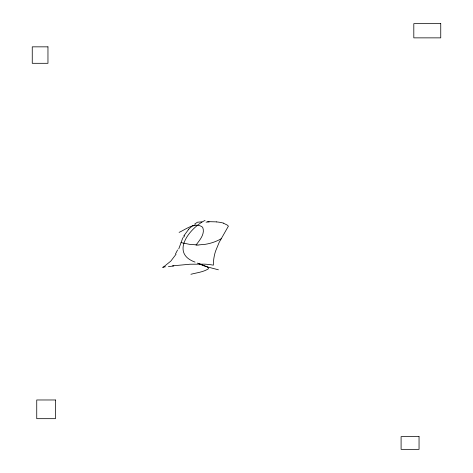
<?xml version="1.0" encoding="UTF-8"?>
<svg xmlns="http://www.w3.org/2000/svg" width="473" height="473" viewBox="0 0 473 473"><rect width="100%" height="100%" fill="white"/><g stroke="black" fill="none" stroke-linecap="round" stroke-linejoin="round"><path stroke-width="0.71" d="M178.747 248.94L182.826 237.813M172.462 265.856L190.193 264.212L204.697 264.153A66.776 66.776 0 0 1 213.382 265.158A44.58 44.58 0 0 1 215.546 251.187L219.141 242.436L228.382 226.177A7.698 7.698 0 0 0 227.235 225.053L223.368 223.144M183.755 235.992L188.745 229.198M176.039 254.238L170.818 261.108L164.261 266.4M196.011 245.044C199.718 240.136 205.347 233.816 202.657 227.265C195.538 221.53 185.836 229.34 179.101 232.385M192.913 225.39L189.442 228.477A9.691 2.596 -45.5 0 0 188.692 229.169M194.752 224.007L197.466 222.198L201.906 221.867M205.075 220.412C190.057 227.714 169.736 253.061 195.042 262.095M190.915 274.281C196.662 272.714 202.97 272.176 208.12 268.989L208.528 268.215L207.186 266.754L198.926 263.603M162.96 267.162L165.491 266.79M199.068 244.878L205.223 244.322A46.809 46.809 0 0 0 221.181 238.764M207.546 221.624L216.356 221.867M197.022 244.902L189.431 244.322L181.041 242.602M218.39 269.793L205.229 266.358L197.407 263.094M198.808 245.038A10.719 1.827 -4.7 0 1 196.638 245.044M183.63 237.458A14.657 4.541 -54 0 1 184.511 235.802M193.646 225.899A20.457 8.254 -34.4 0 1 195.319 224.651M177.546 249.945A11.251 1.803 -61 0 1 175.513 253.9M164.054 266.671A7.349 1.141 -35.6 0 1 162.671 267.458M168.423 266.654A22.065 0.763 -6.9 0 1 173.816 265.944M206.045 222.115A13.161 0.473 -1.6 0 1 209.178 221.997M216.35 221.914A35.747 35.735 5.7 0 1 223.38 223.09M440.747 23.65L413.81 23.65L413.81 37.864L440.747 37.864L440.747 23.65M47.962 46.845L32.253 46.845L32.253 63.305L47.962 63.305L47.962 46.845M55.447 399.975L36.74 399.975L36.74 418.676L55.447 418.676L55.447 399.975M419.048 436.632L401.092 436.632L401.092 449.35L419.048 449.35L419.048 436.632"/></g></svg>
